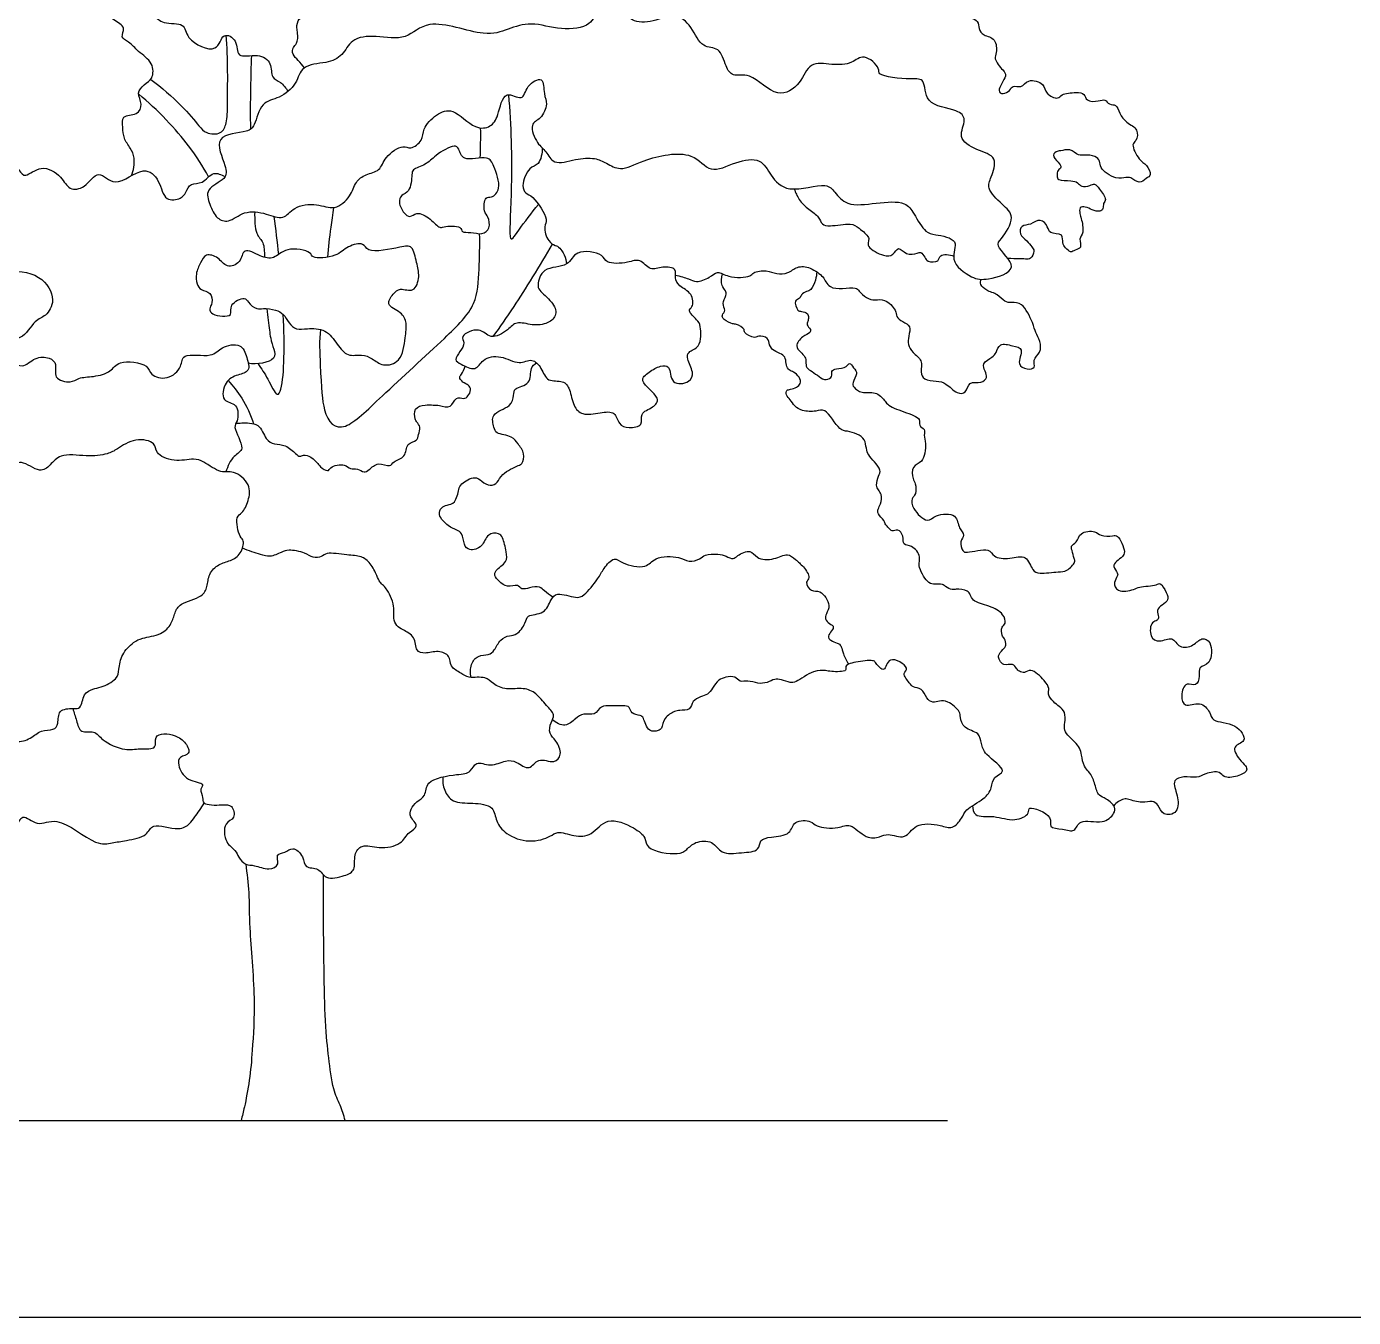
# Model space of a CAD drawing. Header units: millimetres. Extents: x 34 to 295, y 0 to 64.
# Drawn here: x 256.3 to 269.76, y 0.16 to 13.26 of the extents above; entities that cross this region are included whole.
import ezdxf

# ---------------------------------------------------------------- set-up
doc = ezdxf.new("R2010")
doc.units = ezdxf.units.MM
for name, color, linetype, true_color in [('AG-DIAGRAM', 7, 'Continuous', 0xfecc66), ('AG-PLANTS', 7, 'Continuous', 0x66ccff), ('X-VPRT', 6, 'Continuous', 0xff00ff)]:
    doc.layers.add(name, color=color, linetype=linetype, true_color=true_color)

msp = doc.modelspace()

# ---------------------------------------------------------------- linework, layer by layer
at = {"layer": 'AG-DIAGRAM'}
msp.add_line((252.363, 2.156), (265.642, 2.156), dxfattribs=at)
at = {"layer": 'AG-PLANTS'}
for points, knots in [([(260.388, 15.066), (260.433, 15.084), (260.532, 15.114), (260.669, 15.023), (260.8, 15.139), (260.943, 15.073), (260.986, 15.005), (261.112, 14.989), (261.194, 14.896), (261.2, 14.77), (261.249, 14.696), (261.367, 14.657), (261.415, 14.719), (261.504, 14.663), (261.553, 14.626), (261.699, 14.532), (261.727, 14.62), (261.853, 14.642), (261.937, 14.585), (262.02, 14.65), (261.974, 14.742), (262.142, 14.846), (262.212, 14.698), (262.3, 14.657), (262.368, 14.679), (262.42, 14.594), (262.414, 14.499), (262.526, 14.471), (262.567, 14.484), (262.704, 14.44), (262.644, 14.288), (262.852, 14.278), (262.862, 14.166), (262.941, 14.135), (263.04, 14.166), (263.091, 14.269), (263.141, 14.298), (263.3, 14.343), (263.365, 14.164), (263.452, 14.132), (263.493, 13.957), (263.576, 14.059), (263.663, 14.018), (263.699, 14.148), (263.69, 14.213), (263.755, 14.285), (263.845, 14.261), (263.875, 14.321), (263.869, 14.399), (263.9, 14.463), (263.985, 14.477), (264.064, 14.49), (264.082, 14.57), (264.208, 14.567), (264.251, 14.557), (264.366, 14.653), (264.43, 14.525), (264.504, 14.481), (264.5, 14.4), (264.488, 14.343), (264.472, 14.29), (264.421, 14.255), (264.366, 14.189), (264.439, 14.128), (264.368, 14.062), (264.507, 13.972), (264.575, 14.024), (264.646, 13.858), (264.817, 13.828), (264.808, 13.995), (264.895, 14.048), (264.99, 14.011), (265.095, 14.125), (265.206, 14.146), (265.259, 14.087), (265.272, 14.009), (265.376, 13.991), (265.405, 13.863), (265.342, 13.811), (265.373, 13.719), (265.475, 13.708), (265.515, 13.781), (265.608, 13.76), (265.741, 13.811), (265.803, 13.801), (265.877, 13.892), (265.977, 13.876), (266, 13.747), (265.912, 13.742), (265.915, 13.628), (265.958, 13.558), (265.877, 13.51), (265.816, 13.498), (265.766, 13.423), (265.816, 13.367), (265.968, 13.322), (265.952, 13.232), (266.009, 13.161), (266.138, 13.14), (266.146, 12.989), (266.108, 12.928), (266.203, 12.813), (266.258, 12.759), (266.132, 12.602), (266.21, 12.565), (266.278, 12.602), (266.303, 12.666), (266.399, 12.626), (266.457, 12.733), (266.633, 12.682), (266.631, 12.57), (266.767, 12.51), (266.799, 12.578), (266.945, 12.588), (267.039, 12.583), (267.047, 12.49), (267.175, 12.496), (267.244, 12.524), (267.282, 12.457), (267.362, 12.47), (267.388, 12.369), (267.455, 12.277), (267.585, 12.221), (267.565, 12.093), (267.501, 12.063), (267.584, 11.896), (267.663, 11.86), (267.72, 11.749), (267.657, 11.715), (267.59, 11.651), (267.504, 11.729), (267.451, 11.725), (267.348, 11.699), (267.182, 11.815), (267.197, 11.891), (267.139, 11.946), (267.039, 11.957), (266.968, 11.939), (266.889, 12.025), (266.794, 11.99), (266.759, 11.996), (266.694, 11.949), (266.766, 11.882), (266.808, 11.825), (266.757, 11.8), (266.754, 11.741), (266.762, 11.688), (266.898, 11.696), (266.966, 11.678), (266.999, 11.622), (267.088, 11.639), (267.139, 11.67), (267.187, 11.606), (267.265, 11.501), (267.219, 11.464), (267.228, 11.406), (267.189, 11.372), (267.108, 11.392), (267.048, 11.429), (266.977, 11.426), (266.987, 11.352), (267.001, 11.308), (267.034, 11.162), (266.97, 11.105), (267.013, 11.008), (266.937, 10.991), (266.891, 10.956), (266.839, 11.013), (266.804, 11.057), (266.825, 11.162), (266.673, 11.147), (266.665, 11.227), (266.585, 11.319), (266.488, 11.238), (266.39, 11.246), (266.365, 11.14), (266.451, 11.085), (266.498, 11.022), (266.531, 10.979), (266.494, 10.89), (266.431, 10.898), (266.369, 10.898), (266.294, 10.9), (266.257, 10.901)], [0, 0, 0, 0, 0.717967, 1.42696, 2.154634, 2.848972, 3.373943, 4.016502, 4.661665, 5.317557, 5.871591, 6.489573, 6.957047, 7.50799, 8.03636, 8.746188, 9.221481, 9.859023, 10.440694, 10.959555, 11.497744, 12.198228, 12.890555, 13.460929, 13.918624, 14.467478, 15.026126, 15.601647, 16.02515, 16.655085, 17.273749, 18.017355, 18.590508, 19.092093, 19.681508, 20.296224, 20.756812, 21.448444, 22.199196, 22.788037, 23.45525, 23.993303, 24.499563, 25.119008, 25.619574, 26.155071, 26.686414, 27.12066, 27.652004, 28.126793, 28.668714, 29.181119, 29.663606, 30.286837, 30.707546, 31.338659, 31.969662, 32.518628, 33.123689, 33.123689, 33.642104, 34.122869, 34.618594, 35.114232, 35.585386, 36.256132, 36.720714, 37.460126, 38.120731, 38.799716, 39.34693, 39.907108, 40.624722, 41.22391, 41.718932, 42.21744, 42.785708, 43.406452, 43.910808, 44.433465, 44.97825, 45.470159, 46.025473, 46.730012, 47.191363, 47.799726, 48.33564, 48.92301, 49.387591, 49.977059, 50.480914, 50.996156, 51.48296, 51.990777, 52.463659, 53.177278, 53.690318, 54.226925, 54.866903, 55.53878, 56.026231, 56.719408, 57.212302, 57.970953, 58.394279, 58.904088, 59.351109, 59.874954, 60.465888, 61.179319, 61.777231, 62.416077, 62.86741, 63.579357, 64.124923, 64.610008, 65.239923, 65.733215, 66.20019, 66.674659, 67.235332, 67.883227, 68.555999, 69.159323, 69.598097, 70.344039, 70.939035, 71.531307, 71.990913, 72.521535, 73.10711, 73.529358, 74.132088, 74.937879, 75.42052, 75.915969, 76.508945, 77.001147, 77.602309, 78.167468, 78.533621, 78.974878, 79.524949, 79.984173, 80.366877, 80.813424, 81.193729, 81.858629, 82.363226, 82.801267, 83.342049, 83.767642, 84.275963, 84.930911, 85.326462, 85.75915, 86.141854, 86.670487, 87.188609, 87.622246, 88.071136, 88.514419, 89.21445, 89.737294, 90.267486, 90.732394, 91.155695, 91.635181, 92.094404, 92.614031, 93.241978, 93.738985, 94.323154, 94.942548, 95.499238, 96.025963, 96.606762, 97.137283, 97.561689, 98.090464, 98.52917, 99.006414, 99.640329, 99.640329, 99.640329, 99.640329]), ([(257.36, 11.74), (257.385, 11.795), (257.401, 11.921), (257.354, 12.021), (257.278, 12.121), (257.276, 12.228), (257.257, 12.363), (257.424, 12.35), (257.481, 12.47), (257.409, 12.58), (257.488, 12.671), (257.586, 12.723), (257.586, 12.896), (257.428, 12.998), (257.345, 13.1), (257.241, 13.143), (257.316, 13.252), (257.175, 13.318), (257.096, 13.405), (257.164, 13.547), (257.381, 13.464), (257.376, 13.678), (257.651, 13.653), (257.589, 13.474), (257.586, 13.37), (257.684, 13.272), (257.914, 13.304), (257.901, 13.122), (258.247, 12.955), (258.274, 13.212), (258.449, 13.119), (258.415, 12.921), (258.649, 12.991), (258.792, 12.893), (258.772, 12.729), (258.883, 12.698), (258.929, 12.631), (258.951, 12.598)], [0, 0, 0, 0, 0.802237, 1.426154, 2.075744, 2.70781, 3.313882, 3.992957, 4.609872, 5.246456, 5.848341, 6.461539, 7.169635, 7.972335, 8.675508, 9.224554, 9.778754, 10.459115, 11.085158, 11.714465, 12.484575, 13.189894, 13.989567, 14.708147, 15.312136, 15.969171, 16.782581, 17.491811, 18.49941, 19.242925, 19.907355, 20.620909, 21.429455, 22.169437, 22.864166, 23.44486, 24.09898, 24.09898, 24.09898, 24.09898]), ([(259.117, 12.838), (259.096, 12.862), (259.058, 12.913), (258.991, 12.966), (258.996, 13.051), (259.049, 13.079), (259.052, 13.191), (259.035, 13.239), (259.05, 13.346), (259.142, 13.348), (259.097, 13.548), (259.162, 13.603), (259.182, 13.687), (259.19, 13.726)], [0, 0, 0, 0, 0.588938, 1.126997, 1.626103, 2.065141, 2.662402, 3.118702, 3.687658, 4.152496, 4.927006, 5.473108, 6.130861, 6.130861, 6.130861, 6.130861]), ([(261.315, 12.535), (261.28, 12.528), (261.135, 12.633), (261.088, 12.348), (261.014, 12.232), (260.835, 12.206), (260.633, 12.441), (260.452, 12.37), (260.312, 12.223), (260.325, 12.101), (260.194, 12.001), (260.116, 12.065), (259.926, 11.936), (259.891, 11.786), (259.738, 11.762), (259.629, 11.68), (259.593, 11.529), (259.424, 11.382), (259.244, 11.468), (259.007, 11.438), (258.908, 11.284), (258.727, 11.364), (258.504, 11.396), (258.355, 11.259), (258.219, 11.304), (258.155, 11.449), (258.102, 11.614), (258.332, 11.701), (258.324, 11.845), (258.168, 12.168), (258.54, 12.177), (258.619, 12.249), (258.67, 12.499), (258.869, 12.522), (259.043, 12.668), (259.082, 12.871), (259.34, 12.88), (259.511, 12.953), (259.587, 13.142), (259.849, 13.171), (260.157, 13.104), (260.371, 13.368), (260.936, 13.138), (261.176, 13.227), (261.425, 13.313), (261.713, 13.209), (262.027, 13.252), (262.09, 13.438), (262.345, 13.448), (262.429, 13.295), (262.663, 13.294), (262.873, 13.411), (263.055, 13.257), (263.142, 13.031), (263.338, 13.055), (263.387, 12.853), (263.461, 12.738), (263.653, 12.801), (263.909, 12.503), (264.161, 12.67), (264.234, 12.906), (264.471, 12.864), (264.671, 12.869), (264.792, 12.995), (264.964, 12.836), (264.922, 12.752), (265.271, 12.715), (265.423, 12.736), (265.401, 12.45), (265.735, 12.423), (265.847, 12.317), (265.735, 12.122), (265.934, 11.998), (266.163, 11.942), (266.087, 11.726), (266.035, 11.611), (266.196, 11.449), (266.343, 11.329), (266.198, 11.102), (266.114, 11.029), (266.417, 10.788), (266.039, 10.679), (265.894, 10.694), (265.646, 10.877), (265.781, 11.1), (265.514, 11.145), (265.416, 11.16), (265.302, 11.358), (265.217, 11.491), (264.916, 11.467), (264.625, 11.423), (264.499, 11.574), (264.409, 11.685), (264.022, 11.548), (263.847, 11.737), (263.752, 11.931), (263.49, 11.889), (263.226, 11.745), (263.061, 12.02), (262.558, 11.915), (262.335, 11.781), (262.181, 11.87), (262.061, 11.929), (261.87, 11.915), (261.643, 11.841), (261.572, 11.996), (261.476, 12.061), (261.392, 12.269), (261.523, 12.316), (261.593, 12.473), (261.54, 12.564), (261.554, 12.768), (261.362, 12.66), (261.348, 12.542), (261.315, 12.535)], [0, 0, 0, 0, 0.717523, 1.605422, 2.31199, 3.036777, 4.030778, 4.8027, 5.625692, 6.265607, 6.950248, 7.48291, 8.330045, 9.047568, 9.745767, 10.419468, 11.157725, 11.983852, 12.798032, 13.691527, 14.423814, 15.205117, 16.093016, 16.896568, 17.536483, 18.286678, 18.999152, 19.832206, 20.517939, 21.492306, 22.47539, 23.097104, 23.980575, 24.784127, 25.662067, 26.455961, 27.358198, 28.16175, 28.953351, 29.880944, 30.905621, 31.904596, 33.303634, 34.258821, 35.188499, 36.237535, 37.243143, 38.015637, 38.871315, 39.611313, 40.477863, 41.36739, 42.226969, 43.116495, 43.846985, 44.655737, 45.298319, 46.062482, 47.154751, 48.079579, 48.954254, 49.809932, 50.656342, 51.366864, 52.174951, 52.617386, 53.676625, 54.354597, 55.198094, 56.223505, 56.8851, 57.664368, 58.511647, 59.356604, 60.159308, 60.806802, 61.670911, 62.440915, 63.352112, 63.90248, 64.842907, 65.807729, 66.597195, 67.546684, 68.333457, 69.184468, 69.800622, 70.669057, 71.38824, 72.394539, 73.410025, 74.192431, 74.849426, 75.980756, 76.893228, 77.708708, 78.628269, 79.591423, 80.52339, 81.82564, 82.778093, 83.512829, 84.193325, 85.026834, 85.895001, 86.586388, 87.258358, 88.062418, 88.693079, 89.425813, 90.058913, 90.766228, 91.493083, 92.180987, 92.180987, 92.180987, 92.180987]), ([(257.557, 12.72), (257.666, 12.639), (257.862, 12.469), (258.044, 12.254), (258.112, 12.167), (258.279, 12.155), (258.335, 12.29), (258.335, 12.492), (258.343, 12.939), (258.324, 13.167)], [0, 0, 0, 0, 1.207867, 2.193704, 2.807997, 3.503884, 4.14937, 4.997867, 6.563622, 6.563622, 6.563622, 6.563622]), ([(258.572, 12.213), (258.57, 12.356), (258.571, 12.579), (258.578, 12.851), (258.582, 12.961)], [0, 0, 0, 0, 1.234408, 2.06381, 2.06381, 2.06381, 2.06381]), ([(258.144, 11.731), (258.084, 11.84), (257.956, 12.055), (257.624, 12.417), (257.435, 12.569)], [0, 0, 0, 0, 1.154838, 2.767609, 2.767609, 2.767609, 2.767609]), ([(261.188, 12.564), (261.215, 12.257), (261.228, 11.64), (261.196, 11.216), (261.211, 11.068), (261.29, 11.191), (261.422, 11.367), (261.492, 11.451)], [-3.322155, -3.322155, -3.322155, -3.322155, -1.505971, 0, 0, 0.882771, 1.967485, 1.967485, 1.967485, 1.967485]), ([(255.028, 10.407), (254.988, 10.438), (254.927, 10.519), (254.906, 10.69), (255.073, 10.743), (255.077, 10.879), (255.067, 10.997), (255.137, 11.13), (255.279, 11.164), (255.417, 11.198), (255.461, 11.349), (255.484, 11.481), (255.747, 11.499), (255.747, 11.695), (255.814, 11.874), (255.961, 11.939), (256.046, 12.092), (256.212, 11.8), (256.285, 11.715), (256.448, 11.868), (256.656, 11.74), (256.722, 11.59), (256.899, 11.611), (257.025, 11.826), (257.199, 11.593), (257.481, 11.862), (257.656, 11.697), (257.688, 11.475), (257.868, 11.505), (257.913, 11.569), (257.96, 11.677), (258.091, 11.65), (258.176, 11.793), (258.269, 11.755), (258.312, 11.734)], [0, 0, 0, 0, 0.735634, 1.447134, 2.158878, 2.809266, 3.46626, 4.158444, 4.868966, 5.554699, 6.270311, 6.917805, 7.783002, 8.553006, 9.362256, 10.119835, 10.732196, 11.725571, 12.303344, 13.0863, 13.960054, 14.688733, 15.404105, 16.221201, 17.030451, 18.072722, 18.885433, 19.7197, 20.410022, 20.945914, 21.539066, 22.164323, 22.891718, 23.411132, 23.411132, 23.411132, 23.411132]), ([(260.918, 11.155), (260.883, 11.149), (260.811, 11.176), (260.709, 11.159), (260.712, 11.24), (260.529, 11.229), (260.488, 11.204), (260.397, 11.309), (260.259, 11.386), (260.189, 11.31), (260.121, 11.364), (260.068, 11.466), (260.095, 11.551), (260.194, 11.573), (260.209, 11.753), (260.21, 11.811), (260.359, 11.853), (260.437, 11.948), (260.634, 12.066), (260.691, 12.014), (260.719, 11.871), (260.988, 11.959), (261.038, 11.835), (261.126, 11.617), (261.022, 11.513), (260.944, 11.538), (260.932, 11.373), (260.986, 11.329), (261.007, 11.207), (260.949, 11.161), (260.918, 11.155)], [0, 0, 0, 0, 0.636837, 1.184894, 1.602747, 2.360079, 2.752756, 3.425528, 4.152006, 4.67288, 5.169263, 5.808108, 6.320842, 6.8732, 7.639627, 8.07129, 8.753693, 9.464645, 10.322786, 10.77412, 11.398222, 12.287602, 12.920814, 13.816787, 14.454881, 14.90172, 15.582529, 16.095866, 16.712881, 17.284327, 17.284327, 17.284327, 17.284327]), ([(261.528, 12.026), (261.533, 11.972), (261.505, 11.845), (261.39, 11.834), (261.314, 11.642), (261.36, 11.56), (261.443, 11.536), (261.602, 11.296), (261.538, 11.23), (261.583, 11.072), (261.662, 11.034), (261.715, 11.017), (261.775, 10.906), (261.777, 10.847)], [0, 0, 0, 0, 0.762652, 1.362988, 2.172304, 2.700291, 3.254189, 4.213643, 4.741519, 5.463365, 6.000935, 6.434808, 7.225317, 7.225317, 7.225317, 7.225317]), ([(264.088, 11.608), (264.1, 11.57), (264.132, 11.497), (264.232, 11.398), (264.339, 11.331), (264.365, 11.241), (264.457, 11.225), (264.662, 11.268), (264.742, 11.215), (264.853, 11.122), (264.839, 11.077), (264.828, 11.011), (264.992, 10.921), (265.093, 10.927), (265.144, 11.037), (265.222, 10.932), (265.333, 10.949), (265.375, 10.976), (265.416, 10.913), (265.435, 10.866), (265.562, 10.861), (265.554, 10.952), (265.666, 10.945), (265.706, 10.926)], [0, 0, 0, 0, 0.646856, 1.354172, 2.021463, 2.552505, 3.09772, 3.946193, 4.547186, 5.229108, 5.602603, 6.038911, 6.824337, 7.40839, 7.945941, 8.524689, 9.140025, 9.517736, 9.986178, 10.414815, 11.005483, 11.463952, 12.14888, 12.14888, 12.14888, 12.14888]), ([(258.612, 11.375), (258.611, 11.295), (258.617, 11.133), (258.707, 11.081), (258.711, 10.976), (258.71, 10.915)], [25.663269, 25.663269, 25.663269, 25.663269, 26.375368, 27.023344, 27.615703, 27.615703, 27.615703, 27.615703]), ([(259.353, 10.915), (259.363, 11.017), (259.378, 11.154), (259.406, 11.349), (259.416, 11.42)], [0, 0, 0, 0, 1.04582, 1.60965, 1.60965, 1.60965, 1.60965]), ([(259.697, 9.922), (259.654, 9.924), (259.548, 9.899), (259.448, 10.035), (259.339, 10.189), (259.15, 10.195), (259.036, 10.174), (258.955, 10.246), (258.908, 10.342), (258.828, 10.382), (258.7, 10.401), (258.633, 10.379), (258.542, 10.454), (258.516, 10.52), (258.347, 10.444), (258.391, 10.316), (258.28, 10.316), (258.183, 10.325), (258.143, 10.393), (258.19, 10.45), (258.173, 10.566), (258.063, 10.574), (258.023, 10.645), (258.009, 10.751), (258.062, 10.855), (258.111, 10.96), (258.251, 10.916), (258.321, 10.8), (258.478, 10.85), (258.49, 11.027), (258.671, 10.918), (258.812, 10.889), (258.928, 11.026), (259.188, 10.98), (259.189, 10.893), (259.45, 10.917), (259.544, 11.027), (259.722, 11.073), (259.751, 10.946), (260.085, 11.016), (260.221, 11.043), (260.254, 10.852), (260.292, 10.729), (260.237, 10.545), (260.086, 10.612), (260.017, 10.544), (259.932, 10.426), (260.107, 10.363), (260.161, 10.243), (260.139, 10.098), (260.109, 9.849), (259.912, 9.8), (259.807, 9.888), (259.737, 9.919), (259.697, 9.922)], [0, 0, 0, 0, 0.697295, 1.437419, 2.246836, 3.040118, 3.668498, 4.256984, 4.865885, 5.425098, 6.091875, 6.584817, 7.200993, 7.653011, 8.362241, 8.944985, 9.488011, 10.085889, 10.545219, 11.035247, 11.620596, 12.197723, 12.708885, 13.313658, 13.964088, 14.552575, 15.203424, 15.869421, 16.541389, 17.201051, 17.957148, 18.65698, 19.421345, 20.314007, 20.766024, 21.647451, 22.412976, 23.126689, 23.675736, 24.737585, 25.389893, 26.139504, 26.861938, 27.580673, 28.244513, 28.817701, 29.434861, 30.155606, 30.815268, 31.544933, 32.453921, 33.213069, 33.892696, 34.527934, 34.527934, 34.527934, 34.527934]), ([(259.28, 10.18), (259.265, 10.079), (259.286, 9.631), (259.305, 9.298), (259.483, 9.094), (259.896, 9.504), (260.527, 10.075), (260.874, 10.419), (260.887, 10.77), (260.899, 11.032), (260.895, 11.154)], [0.589728, 0.589728, 0.589728, 0.589728, 1.15973, 2.422422, 4.152151, 5.618532, 7.393214, 8.677079, 9.800183, 10.796117, 10.796117, 10.796117, 10.796117]), ([(261.033, 10.11), (261.105, 10.21), (261.249, 10.412), (261.512, 10.833), (261.633, 11.049)], [0, 0, 0, 0, 1.150686, 2.780386, 2.780386, 2.780386, 2.780386]), ([(261.109, 9.902), (261.045, 9.915), (260.922, 9.892), (260.859, 9.749), (260.711, 9.829), (260.629, 9.871), (260.699, 9.958), (260.752, 10.045), (260.689, 10.122), (260.903, 10.218), (261, 10.066), (261.186, 10.174), (261.266, 10.273), (261.43, 10.217), (261.587, 10.235), (261.692, 10.332), (261.636, 10.47), (261.495, 10.573), (261.48, 10.637), (261.528, 10.826), (261.807, 10.806), (261.857, 11.004), (262.154, 10.955), (262.173, 10.843), (262.4, 10.854), (262.525, 10.909), (262.623, 10.767), (262.748, 10.826), (262.9, 10.806), (262.872, 10.702), (262.918, 10.614), (263.058, 10.558), (263.067, 10.408), (262.997, 10.373), (263.107, 10.276), (263.143, 10.218), (263.148, 9.993), (263.006, 9.963), (262.996, 9.875), (263.072, 9.752), (263.036, 9.635), (262.821, 9.613), (262.839, 9.821), (262.72, 9.815), (262.62, 9.755), (262.488, 9.655), (262.749, 9.494), (262.655, 9.384), (262.513, 9.339), (262.563, 9.199), (262.405, 9.177), (262.299, 9.213), (262.277, 9.358), (262.112, 9.338), (261.938, 9.302), (261.838, 9.407), (261.819, 9.572), (261.745, 9.674), (261.577, 9.641), (261.527, 9.791), (261.428, 9.899), (261.29, 9.814), (261.175, 9.889), (261.109, 9.902)], [0, 0, 0, 0, 0.796497, 1.452309, 2.165863, 2.674414, 3.245447, 3.834498, 4.313894, 5.092571, 5.806284, 6.606408, 7.258716, 8.0004, 8.753411, 9.400675, 10.083222, 10.858705, 11.328944, 12.075249, 12.984237, 13.738729, 14.663573, 15.231168, 16.076123, 16.752792, 17.436786, 18.113455, 18.772916, 19.311568, 19.8826, 20.595041, 21.260452, 21.681295, 22.321865, 22.862352, 23.69158, 24.334332, 24.83155, 25.538343, 26.139168, 26.87858, 27.608838, 28.149325, 28.828953, 29.454995, 30.35439, 30.954415, 31.638409, 32.231923, 32.896942, 33.514103, 34.147534, 34.856116, 35.645677, 36.309319, 37.074972, 37.697221, 38.398562, 39.106658, 39.771088, 40.450716, 41.28545, 41.28545, 41.28545, 41.28545]), ([(252.861, 7.898), (252.846, 7.917), (252.815, 7.951), (252.737, 7.991), (252.684, 7.997), (252.649, 8.057), (252.626, 8.132), (252.674, 8.196), (252.745, 8.24), (252.808, 8.254), (252.857, 8.315), (252.819, 8.399), (252.747, 8.413), (252.688, 8.346), (252.608, 8.342), (252.566, 8.405), (252.606, 8.51), (252.488, 8.623), (252.487, 8.69), (252.539, 8.874), (252.623, 8.933), (252.774, 8.879), (252.881, 8.963), (252.84, 9.094), (252.797, 9.161), (252.783, 9.234), (252.873, 9.298), (252.87, 9.41), (252.991, 9.532), (253.173, 9.484), (253.258, 9.454), (253.517, 9.35), (253.648, 9.499), (253.664, 9.649), (253.817, 9.683), (253.904, 9.706), (254.052, 9.719), (254.082, 9.898), (254.145, 10.064), (254.293, 10.052), (254.417, 10.039), (254.581, 10.134), (254.634, 10.279), (254.838, 10.222), (255.046, 10.495), (255.309, 10.324), (255.458, 10.477), (255.556, 10.577), (255.721, 10.559), (255.888, 10.643), (256.071, 10.795), (256.445, 10.761), (256.604, 10.488), (256.496, 10.311), (256.375, 10.281), (256.254, 10.063), (256.105, 10.112), (255.994, 10.013), (255.81, 9.92), (255.882, 9.795), (256.002, 9.686), (256.141, 9.875), (256.259, 9.776), (256.378, 9.908), (256.528, 9.903), (256.614, 9.833), (256.557, 9.68), (256.75, 9.631), (256.824, 9.698), (256.979, 9.699), (257.158, 9.745), (257.225, 9.878), (257.539, 9.836), (257.547, 9.711), (257.734, 9.662), (257.879, 9.795), (257.868, 9.957), (258.186, 9.886), (258.264, 10.01), (258.482, 10.052), (258.531, 9.901), (258.575, 9.753), (258.434, 9.722), (258.305, 9.663), (258.265, 9.439), (258.449, 9.442), (258.447, 9.244), (258.381, 9.195), (258.533, 8.959), (258.384, 8.905), (258.339, 8.792), (258.318, 8.736)], [0, 0, 0, 0, 0.501521, 1.052019, 1.475849, 1.954798, 2.468427, 2.978166, 3.521998, 3.999129, 4.486656, 5.017033, 5.478563, 6.022394, 6.521697, 6.985979, 7.584903, 8.299948, 8.790866, 9.598488, 10.167115, 10.887995, 11.506712, 12.165574, 12.71201, 13.180452, 13.764256, 14.376695, 15.104433, 15.879566, 16.486752, 17.428725, 18.201359, 18.897506, 19.59015, 20.183665, 20.846683, 21.618828, 22.375386, 23.042902, 23.717675, 24.514572, 25.188111, 25.960584, 26.973126, 27.909278, 28.714752, 29.405317, 30.136756, 30.940569, 31.851089, 32.9517, 33.932061, 34.709637, 35.371497, 36.250981, 36.916392, 37.640046, 38.431358, 39.066596, 39.741772, 40.534129, 41.154212, 41.886974, 42.59507, 43.162665, 43.827095, 44.557353, 45.141549, 45.874311, 46.664456, 47.355021, 48.321633, 48.920319, 49.668695, 50.466104, 51.099308, 52.054481, 52.768986, 53.560995, 54.266313, 54.942982, 55.581347, 56.298211, 57.069831, 57.745007, 58.486691, 58.99125, 59.876026, 60.515275, 61.313104, 61.313104, 61.313104, 61.313104]), ([(262.884, 10.734), (262.928, 10.721), (263.018, 10.7), (263.094, 10.654), (263.23, 10.703), (263.31, 10.784), (263.416, 10.702), (263.646, 10.709), (263.669, 10.766), (263.811, 10.788), (263.905, 10.743), (264.028, 10.746), (264.115, 10.828), (264.255, 10.819), (264.381, 10.72), (264.407, 10.665), (264.451, 10.603), (264.576, 10.589), (264.71, 10.617), (264.747, 10.568), (264.816, 10.495), (264.911, 10.476), (265.008, 10.499), (265.124, 10.381), (265.12, 10.311), (265.187, 10.259), (265.277, 10.219), (265.247, 10.112), (265.238, 10.028), (265.288, 9.943), (265.397, 9.873), (265.364, 9.751), (265.402, 9.664), (265.534, 9.662), (265.632, 9.641), (265.73, 9.526), (265.839, 9.531), (265.854, 9.663), (265.985, 9.63), (266.053, 9.693), (266.024, 9.759), (265.989, 9.843), (266.1, 9.9), (266.139, 9.943), (266.171, 10.053), (266.301, 10.014), (266.428, 9.992), (266.336, 9.821), (266.447, 9.773), (266.542, 9.785), (266.504, 9.881), (266.595, 9.945), (266.588, 10.065), (266.535, 10.152), (266.511, 10.249), (266.41, 10.457), (266.299, 10.453), (266.219, 10.457), (266.153, 10.545), (266.04, 10.57), (265.972, 10.634), (265.979, 10.674), (265.984, 10.69)], [0, 0, 0, 0, 0.702197, 1.252248, 1.946586, 2.532746, 3.187402, 4.057656, 4.488172, 5.161804, 5.785593, 6.417801, 7.047736, 7.732768, 8.474522, 8.938804, 9.421107, 10.087393, 10.764729, 11.202228, 11.79035, 12.363644, 12.946196, 13.668397, 14.148023, 14.67923, 15.231505, 15.814057, 16.360949, 16.939698, 17.584861, 18.216281, 18.746158, 19.39886, 20.003478, 20.719133, 21.258116, 21.848543, 22.474469, 22.985886, 23.470167, 23.991673, 24.604113, 25.079405, 25.643247, 26.29861, 26.888191, 27.58954, 28.1702, 28.67634, 29.185515, 29.773271, 30.396753, 30.986696, 31.604257, 32.476314, 33.066257, 33.579886, 34.180765, 34.824816, 35.368801, 35.79711, 35.79711, 35.79711, 35.79711]), ([(265.896, 5.348), (265.899, 5.317), (265.91, 5.224), (266.126, 5.257), (266.311, 5.178), (266.483, 5.259), (266.448, 5.361), (266.731, 5.25), (266.657, 5.117), (266.816, 5.119), (266.939, 5.069), (266.98, 5.231), (267.219, 5.149), (267.336, 5.262), (267.354, 5.34), (267.257, 5.423), (267.178, 5.448), (267.155, 5.505), (267.124, 5.628), (267.078, 5.696), (267.024, 5.746), (267.003, 5.863), (266.989, 5.934), (266.935, 5.995), (266.879, 6.047), (266.822, 6.114), (266.835, 6.192), (266.843, 6.299), (266.776, 6.357), (266.718, 6.4), (266.655, 6.477), (266.682, 6.543), (266.628, 6.621), (266.494, 6.753), (266.428, 6.69), (266.369, 6.71), (266.342, 6.74), (266.308, 6.798), (266.21, 6.763), (266.172, 6.823), (266.15, 6.87), (266.205, 6.936), (266.244, 6.974), (266.224, 7.048), (266.191, 7.073), (266.186, 7.168), (266.243, 7.196), (266.21, 7.307), (266.07, 7.379), (265.9, 7.417), (265.875, 7.489), (265.851, 7.537), (265.728, 7.55), (265.694, 7.535), (265.619, 7.57), (265.596, 7.601), (265.495, 7.591), (265.434, 7.615), (265.332, 7.787), (265.38, 7.873), (265.29, 7.997), (265.183, 7.988), (265.201, 8.085), (265.144, 8.165), (265.079, 8.125), (265.047, 8.171), (265.011, 8.198), (265.003, 8.247), (264.932, 8.306), (264.935, 8.362), (264.971, 8.41), (264.978, 8.509), (264.94, 8.552), (264.914, 8.603), (264.942, 8.695), (264.973, 8.756), (264.899, 8.841), (264.84, 8.905), (264.816, 8.975), (264.809, 9.07), (264.726, 9.124), (264.625, 9.152), (264.539, 9.154), (264.409, 9.396), (264.308, 9.344), (264.17, 9.352), (264.089, 9.399), (264.05, 9.47), (264.004, 9.511), (264.004, 9.572), (264.054, 9.571), (264.11, 9.595), (264.16, 9.629), (264.144, 9.702), (264.083, 9.752), (264.034, 9.765), (264.002, 9.82), (264.005, 9.89), (263.96, 9.935), (263.879, 9.961), (263.83, 10.021), (263.831, 10.102), (263.721, 10.123), (263.691, 10.086), (263.568, 10.146), (263.593, 10.185), (263.498, 10.241), (263.465, 10.233), (263.37, 10.275), (263.347, 10.33), (263.4, 10.376), (263.345, 10.447), (263.404, 10.524), (263.394, 10.578), (263.341, 10.625), (263.347, 10.709), (263.361, 10.745)], [0, 0, 0, 0, 0.583839, 1.394666, 2.27031, 3.00743, 3.429044, 4.316802, 4.884397, 5.546456, 6.187682, 6.809931, 7.681424, 8.398385, 8.884466, 9.529952, 10.064136, 10.513867, 11.184111, 11.725826, 12.229248, 12.868904, 13.379326, 13.90475, 14.438933, 14.972153, 15.495997, 16.09895, 16.633986, 17.158283, 17.72406, 18.182318, 18.762298, 19.536175, 20.031221, 20.467075, 20.85228, 21.299301, 21.853103, 22.318794, 22.7267, 23.255679, 23.694454, 24.1752, 24.565435, 25.104466, 25.527792, 26.092848, 26.854316, 27.62763, 28.105568, 28.527166, 29.160185, 29.541632, 30.055329, 30.421837, 30.990381, 31.482173, 32.28157, 32.849848, 33.532703, 34.07215, 34.600026, 35.136122, 35.586924, 35.99483, 36.387507, 36.799433, 37.356278, 37.768203, 38.229809, 38.805398, 39.247225, 39.681894, 40.257141, 40.729616, 41.329951, 41.896894, 42.404725, 42.967876, 43.540366, 44.1425, 44.684522, 45.601735, 46.170013, 46.860522, 47.430918, 47.957457, 48.426024, 48.828045, 49.206222, 49.680386, 50.114458, 50.593584, 51.117202, 51.533485, 51.987626, 52.474978, 52.928597, 53.47596, 53.984288, 54.484618, 55.047769, 55.445976, 56.076087, 56.404234, 56.979823, 57.353088, 57.940115, 58.359671, 58.795604, 59.300874, 59.854116, 60.267761, 60.749581, 61.394723, 61.394723, 61.394723, 61.394723]), ([(264.316, 10.767), (264.315, 10.738), (264.307, 10.685), (264.263, 10.58), (264.213, 10.57), (264.156, 10.537), (264.148, 10.494), (264.079, 10.481), (264.119, 10.365), (264.16, 10.368), (264.23, 10.349), (264.233, 10.301), (264.229, 10.264), (264.206, 10.228), (264.26, 10.185), (264.249, 10.143), (264.168, 10.115), (264.089, 10.014), (264.15, 9.953), (264.201, 9.904), (264.208, 9.854), (264.205, 9.789), (264.274, 9.755), (264.337, 9.703), (264.409, 9.659), (264.48, 9.7), (264.457, 9.761), (264.516, 9.79), (264.618, 9.789), (264.649, 9.856), (264.691, 9.789), (264.74, 9.734), (264.673, 9.645), (264.689, 9.592), (264.776, 9.524), (264.912, 9.562), (265.005, 9.466), (265.03, 9.414), (265.194, 9.343), (265.384, 9.287), (265.342, 9.203), (265.425, 9.172), (265.397, 9.104), (265.433, 9.023), (265.402, 8.825), (265.275, 8.803), (265.288, 8.664), (265.321, 8.62), (265.33, 8.51), (265.271, 8.465), (265.287, 8.357), (265.441, 8.205), (265.519, 8.312), (265.746, 8.32), (265.75, 8.165), (265.827, 8.095), (265.762, 8.032), (265.794, 7.929), (265.844, 7.91), (266.073, 7.976), (266.105, 7.864), (266.278, 7.847), (266.448, 7.907), (266.5, 7.731), (266.58, 7.7), (266.768, 7.725), (266.853, 7.721), (266.944, 7.82), (266.927, 7.857), (266.908, 7.938), (266.891, 7.988), (266.962, 8.022), (266.981, 8.128), (267.145, 8.145), (267.192, 8.082), (267.32, 8.083), (267.376, 8.104), (267.455, 7.924), (267.421, 7.875), (267.358, 7.831), (267.314, 7.776), (267.373, 7.713), (267.37, 7.675), (267.324, 7.615), (267.363, 7.506), (267.539, 7.539), (267.585, 7.575), (267.762, 7.579), (267.805, 7.622), (267.867, 7.512), (267.893, 7.435), (267.822, 7.386), (267.756, 7.336), (267.791, 7.266), (267.776, 7.224), (267.705, 7.222), (267.687, 7.057), (267.796, 6.999), (267.931, 7.078), (267.991, 6.938), (268.144, 6.967), (268.217, 7.062), (268.334, 7.016), (268.327, 6.779), (268.185, 6.766), (268.204, 6.665), (268.174, 6.55), (268.057, 6.615), (268.005, 6.467), (268.043, 6.337), (268.21, 6.417), (268.311, 6.303), (268.327, 6.19), (268.57, 6.201), (268.704, 5.992), (268.514, 5.963), (268.604, 5.812), (268.668, 5.761), (268.695, 5.699), (268.584, 5.64), (268.441, 5.626), (268.41, 5.707), (268.255, 5.678), (268.176, 5.624), (268.046, 5.653), (267.935, 5.614), (267.948, 5.528), (267.98, 5.454), (267.998, 5.269), (267.822, 5.24), (267.787, 5.359), (267.719, 5.405), (267.616, 5.371), (267.483, 5.414), (267.433, 5.423), (267.355, 5.381), (267.331, 5.349)], [0, 0, 0, 0, 0.553614, 1.162131, 1.577934, 2.044162, 2.415761, 2.841354, 3.419233, 3.794335, 4.271966, 4.656286, 5.022438, 5.37548, 5.828949, 6.165404, 6.715475, 7.339335, 7.843604, 8.345173, 8.761657, 9.213007, 9.711944, 10.26618, 10.79557, 11.268235, 11.686646, 12.125435, 12.728404, 13.135138, 13.588983, 14.085304, 14.666067, 15.082551, 15.670101, 16.357146, 17.001511, 17.447979, 18.253638, 19.042834, 19.492112, 19.970064, 20.418644, 20.985456, 21.785249, 22.391512, 23.023178, 23.48935, 24.078033, 24.556279, 25.15008, 25.946745, 26.558636, 27.363315, 28.041068, 28.58984, 29.092353, 29.665336, 30.082116, 30.947411, 31.500274, 32.254337, 32.999884, 33.71368, 34.24623, 35.053876, 35.628665, 36.263026, 36.62552, 37.171556, 37.568348, 38.044331, 38.631278, 39.326722, 39.842587, 40.490055, 40.91148, 41.687834, 42.131308, 42.654488, 43.110187, 43.620435, 43.972872, 44.471811, 45.025872, 45.762921, 46.263146, 47.034171, 47.428372, 48.045466, 48.568048, 49.09033, 49.604002, 50.092465, 50.447795, 50.88717, 51.579575, 52.177618, 52.843858, 53.475141, 54.158085, 54.783904, 55.345837, 56.180877, 56.78678, 57.342964, 57.91336, 58.467258, 59.141735, 59.740256, 60.454045, 61.135216, 61.709176, 62.594547, 63.375016, 64.005191, 64.686928, 65.257674, 65.66558, 66.296989, 66.98725, 67.466229, 68.163849, 68.757448, 69.435767, 70.028039, 70.520241, 71.085298, 71.83296, 72.493927, 73.111149, 73.611869, 74.221831, 74.913228, 75.344283, 76.00007, 76.00007, 76.00007, 76.00007]), ([(258.737, 10.393), (258.741, 10.351), (258.757, 10.222), (258.768, 10.101), (258.804, 9.985), (258.84, 9.863), (258.632, 9.819), (258.547, 9.839)], [29.017193, 29.017193, 29.017193, 29.017193, 29.370487, 30.181436, 30.830107, 31.395858, 32.358257, 32.358257, 32.358257, 32.358257]), ([(258.646, 9.834), (258.68, 9.782), (258.743, 9.699), (258.837, 9.481), (258.895, 9.597), (258.914, 9.888), (258.91, 10.172), (258.902, 10.334)], [0, 0, 0, 0, 0.817302, 1.616189, 2.091721, 3.164864, 4.250925, 4.250925, 4.250925, 4.250925]), ([(261.637, 7.464), (261.609, 7.486), (261.551, 7.526), (261.506, 7.578), (261.403, 7.564), (261.32, 7.535), (261.282, 7.602), (261.173, 7.556), (261.093, 7.625), (261.042, 7.681), (261.054, 7.745), (261.18, 7.818), (261.166, 7.926), (261.135, 8.068), (261.092, 8.118), (260.964, 8.116), (260.933, 7.968), (260.79, 7.931), (260.73, 7.997), (260.725, 8.117), (260.659, 8.146), (260.573, 8.184), (260.466, 8.295), (260.505, 8.379), (260.565, 8.401), (260.655, 8.418), (260.683, 8.562), (260.703, 8.619), (260.849, 8.703), (260.914, 8.639), (261.001, 8.585), (261.084, 8.628), (261.114, 8.722), (261.286, 8.803), (261.33, 8.814), (261.358, 8.929), (261.282, 9.02), (261.229, 9.105), (261.061, 9.119), (261.039, 9.189), (261.001, 9.337), (261.216, 9.389), (261.243, 9.51), (261.241, 9.597), (261.427, 9.617), (261.4, 9.794), (261.452, 9.827), (261.473, 9.844)], [0, 0, 0, 0, 0.616366, 1.090655, 1.685272, 2.217255, 2.661827, 3.256443, 3.854486, 4.356831, 4.791207, 5.47118, 6.071606, 6.78838, 7.249514, 7.846153, 8.535415, 9.192772, 9.715054, 10.34222, 10.810903, 11.403476, 12.112224, 12.622633, 13.0909, 13.628952, 14.3127, 14.799411, 15.512678, 16.053386, 16.635844, 17.157525, 17.749481, 18.55036, 18.940846, 19.533675, 20.173654, 20.766381, 21.492516, 21.980059, 22.631931, 23.442111, 24.075297, 24.573373, 25.286669, 26.001228, 26.531287, 26.531287, 26.531287, 26.531287]), ([(258.421, 9.229), (258.441, 9.231), (258.479, 9.233), (258.67, 9.239), (258.715, 9.065), (258.813, 9.01), (258.928, 9.019), (259.023, 8.924), (259.069, 8.886), (259.109, 8.916), (259.187, 8.891), (259.257, 8.82), (259.274, 8.79), (259.359, 8.729), (259.375, 8.793), (259.531, 8.827), (259.577, 8.756), (259.657, 8.776), (259.722, 8.724), (259.776, 8.758), (259.863, 8.846), (259.989, 8.778), (260.019, 8.851), (260.154, 8.878), (260.144, 9.032), (260.263, 9.047), (260.273, 9.115), (260.302, 9.19), (260.257, 9.243), (260.238, 9.272), (260.223, 9.391), (260.342, 9.419), (260.424, 9.414), (260.487, 9.417), (260.61, 9.37), (260.645, 9.509), (260.736, 9.471), (260.78, 9.504), (260.812, 9.568), (260.784, 9.623), (260.723, 9.64), (260.681, 9.699), (260.716, 9.727), (260.737, 9.782), (260.749, 9.809)], [0, 0, 0, 0, 0.462679, 1.22754, 1.976562, 2.576437, 3.20305, 3.884914, 4.310051, 4.680828, 5.211396, 5.795565, 6.178269, 6.714018, 7.115764, 7.820328, 8.326446, 8.83148, 9.338084, 9.781689, 10.418832, 11.052394, 11.511617, 12.156557, 12.816635, 13.390846, 13.855195, 14.378871, 14.840891, 15.211531, 15.798528, 16.406737, 16.951336, 17.434592, 18.048516, 18.652474, 19.16703, 19.588938, 20.07374, 20.506342, 20.98378, 21.442059, 21.799939, 22.365069, 22.365069, 22.365069, 22.365069]), ([(258.342, 9.663), (258.394, 9.608), (258.49, 9.489), (258.572, 9.315), (258.601, 9.224)], [0, 0, 0, 0, 0.900831, 1.910261, 1.910261, 1.910261, 1.910261]), ([(256.768, 6.335), (256.725, 6.336), (256.61, 6.33), (256.626, 6.182), (256.571, 6.108), (256.437, 6.121), (256.342, 6.025), (256.196, 5.982), (256.108, 6.04), (256.059, 6.09), (255.907, 6.044), (255.815, 6.118), (255.758, 6.19), (255.701, 6.264), (255.481, 6.237), (255.395, 6.201), (255.286, 6.252), (255.158, 6.225), (255.141, 6.129), (255.004, 6.104), (254.879, 6.095), (254.733, 6.036), (254.646, 6.127), (254.587, 6.225), (254.651, 6.301), (254.746, 6.351), (254.867, 6.382), (254.844, 6.502), (254.943, 6.617), (255.015, 6.794), (254.722, 6.745), (254.661, 6.667), (254.637, 6.536), (254.534, 6.554), (254.371, 6.435), (254.386, 6.37), (254.256, 6.305), (254.17, 6.359), (254.005, 6.253), (253.829, 6.226), (253.76, 6.375), (253.64, 6.364), (253.356, 6.474), (253.044, 6.141), (252.902, 6.358), (252.721, 6.273), (252.671, 6.14), (252.652, 6), (252.502, 6.044), (252.45, 6.075), (252.414, 6.297), (252.289, 6.199), (252.074, 6.221), (251.99, 6.102), (251.861, 6.019), (251.705, 6.17), (251.677, 6.25), (251.564, 6.247), (251.471, 6.375), (251.452, 6.473), (251.553, 6.538), (251.59, 6.621), (251.617, 6.737), (251.557, 6.82), (251.676, 6.87), (251.763, 6.998), (251.934, 6.768), (252.122, 6.947), (252.261, 6.887), (252.397, 6.93), (252.401, 7.061), (252.558, 7.114), (252.688, 7.179), (252.641, 7.362), (252.682, 7.495), (252.797, 7.513), (252.852, 7.619), (252.829, 7.712), (252.796, 7.846), (252.9, 7.941), (253.088, 7.958), (253.111, 8.194), (253.279, 8.213), (253.404, 8.189), (253.623, 8.233), (253.818, 8.239), (254.054, 8.157), (254.115, 8.007), (254.334, 8.043), (254.427, 8.075), (254.37, 8.214), (254.539, 8.269), (254.63, 8.299), (254.695, 8.413), (254.829, 8.376), (254.902, 8.269), (255.048, 8.327), (255.138, 8.471), (255.332, 8.5), (255.41, 8.503), (255.574, 8.707), (255.666, 8.781), (255.792, 8.88), (255.953, 8.716), (256.132, 8.777), (256.242, 8.872), (256.429, 8.715), (256.541, 8.806), (256.64, 8.931), (256.901, 8.889), (257.116, 8.91), (257.222, 8.97), (257.393, 9.087), (257.613, 9.043), (257.601, 8.916), (257.796, 8.83), (257.991, 8.878), (258.097, 8.844), (258.267, 8.714), (258.399, 8.76), (258.578, 8.612), (258.554, 8.447), (258.493, 8.316), (258.409, 8.285), (258.454, 8.071), (258.512, 8.044), (258.477, 7.897), (258.368, 7.831), (258.244, 7.805), (258.139, 7.704), (258.136, 7.569), (258.081, 7.46), (257.855, 7.412), (257.799, 7.31), (257.772, 7.189), (257.665, 7.079), (257.472, 7.055), (257.381, 7.011), (257.255, 6.887), (257.235, 6.736), (257.22, 6.626), (257.054, 6.549), (256.971, 6.536), (256.868, 6.488), (256.855, 6.327), (256.8, 6.334), (256.768, 6.335)], [0, 0, 0, 0, 0.684416, 1.339908, 1.869546, 2.521245, 3.210217, 3.922397, 4.50646, 4.98167, 5.692274, 6.322123, 6.890364, 7.436062, 8.295718, 8.876912, 9.511699, 10.148692, 10.680858, 11.343876, 12.040583, 12.747361, 13.382591, 13.985472, 14.527169, 15.165476, 15.77714, 16.358334, 17.118793, 17.770492, 18.659138, 19.27779, 19.88995, 20.455073, 21.262595, 21.708393, 22.35927, 22.926685, 23.740597, 24.493193, 25.172236, 25.78783, 26.787403, 27.92874, 28.714999, 29.464611, 30.189069, 30.815601, 31.47237, 31.962236, 32.738911, 33.353071, 34.21074, 34.909775, 35.581696, 36.407319, 36.933657, 37.511636, 38.244536, 38.80161, 39.41184, 39.991292, 40.630759, 41.146076, 41.766003, 42.405904, 43.249136, 44.097619, 44.808223, 45.456617, 46.072858, 46.815034, 47.484197, 48.26058, 48.926564, 49.529272, 50.13693, 50.725497, 51.39212, 52.051606, 52.821646, 53.650905, 54.351054, 55.035234, 55.909779, 56.76681, 57.677216, 58.377886, 59.220891, 59.752275, 60.361662, 61.085964, 61.692743, 62.315838, 62.957352, 63.597691, 64.267935, 65.049805, 65.847539, 66.375083, 67.30822, 68.000408, 68.668178, 69.494167, 70.277017, 70.94618, 71.786367, 72.437244, 73.156137, 74.103812, 74.979171, 75.630048, 76.485626, 77.294223, 77.873869, 78.689878, 79.527823, 80.157974, 80.994049, 81.669805, 82.505167, 83.257408, 83.953218, 84.46462, 85.285254, 85.737732, 86.404484, 87.073647, 87.742809, 88.434541, 89.10808, 89.739888, 90.614908, 91.236416, 91.88481, 92.607441, 93.421353, 94.028504, 94.798254, 95.529067, 96.133838, 96.905242, 97.470365, 98.071859, 98.761178, 99.265775, 99.265775, 99.265775, 99.265775]), ([(256.768, 6.335), (256.776, 6.293), (256.805, 6.22), (256.839, 6.074), (256.993, 6.119), (257.062, 6.003), (257.298, 5.9), (257.436, 5.935), (257.631, 5.913), (257.586, 6.056), (257.696, 6.087), (257.807, 6.063), (257.917, 5.998), (257.97, 5.863), (257.841, 5.854), (257.831, 5.752), (257.913, 5.595), (258.12, 5.581), (258.047, 5.514), (258.093, 5.435), (258.076, 5.353), (258.281, 5.355), (258.387, 5.366), (258.424, 5.212), (258.289, 5.181), (258.306, 4.968), (258.419, 4.903), (258.446, 4.825), (258.518, 4.742), (258.613, 4.75), (258.75, 4.687), (258.873, 4.747), (258.818, 4.864), (258.926, 4.867), (258.999, 4.943), (259.116, 4.836), (259.114, 4.708), (259.27, 4.727), (259.326, 4.586), (259.523, 4.635), (259.643, 4.69), (259.611, 4.851), (259.7, 4.967), (259.876, 4.909), (260.104, 4.945), (260.164, 5.084), (260.292, 5.136), (260.178, 5.234), (260.195, 5.316), (260.253, 5.394), (260.357, 5.445), (260.338, 5.619), (260.664, 5.668), (260.808, 5.676), (260.853, 5.814), (261.009, 5.736), (261.157, 5.815), (261.268, 5.803), (261.405, 5.69), (261.484, 5.852), (261.653, 5.766), (261.738, 5.871), (261.677, 6.013), (261.593, 6.075), (261.613, 6.194), (261.669, 6.275), (261.563, 6.368), (261.475, 6.495), (261.338, 6.551), (261.169, 6.52), (261.028, 6.579), (260.959, 6.669), (260.782, 6.636), (260.709, 6.696), (260.589, 6.754), (260.6, 6.878), (260.472, 6.928), (260.346, 6.888), (260.24, 6.914), (260.25, 7.071), (260.116, 7.131), (260.05, 7.17), (260.014, 7.257), (260.038, 7.354), (259.971, 7.545), (259.879, 7.612), (259.853, 7.686), (259.791, 7.812), (259.693, 7.889), (259.551, 7.887), (259.345, 7.928), (259.293, 7.869), (259.199, 7.863), (259.123, 7.919), (258.957, 7.953), (258.885, 7.921), (258.764, 7.865), (258.67, 7.902), (258.547, 7.935), (258.488, 7.961)], [0, 0, 0, 0, 0.67513, 1.33022, 1.978196, 2.640044, 3.56705, 4.31938, 5.04181, 5.621262, 6.181285, 6.823627, 7.507452, 8.115783, 8.680696, 9.218787, 10.004771, 10.740572, 11.16821, 11.717367, 12.176198, 12.973086, 13.574755, 14.19799, 14.809654, 15.602027, 16.261777, 16.797423, 17.387285, 17.957984, 18.684888, 19.292546, 19.847105, 20.377251, 20.942793, 21.616332, 22.228492, 22.877162, 23.530631, 24.33227, 24.977448, 25.689314, 26.33051, 27.11548, 27.991402, 28.70825, 29.290788, 29.912138, 30.43263, 31.01745, 31.622221, 32.299931, 33.32639, 34.04076, 34.638747, 35.341962, 36.096855, 36.726704, 37.427514, 38.09118, 38.82774, 39.41797, 40.129101, 40.722253, 41.341225, 41.885051, 42.541214, 43.293544, 43.994353, 44.770736, 45.487687, 46.097525, 46.85012, 47.434183, 48.082854, 48.684349, 49.32251, 50.016969, 50.568171, 51.248658, 51.937746, 52.460371, 53.001112, 53.598391, 54.432489, 55.055458, 55.572533, 56.273018, 56.915296, 57.638352, 58.480496, 58.975558, 59.513747, 60.10369, 60.857783, 61.396449, 62.053481, 62.649847, 63.477564, 63.477564, 63.477564, 63.477564]), ([(260.808, 6.651), (260.797, 6.693), (260.8, 6.784), (260.873, 6.88), (260.986, 6.875), (261.051, 6.924), (261.097, 7.041), (261.199, 7.079), (261.278, 7.08), (261.364, 7.199), (261.373, 7.292), (261.561, 7.287), (261.613, 7.439), (261.681, 7.523), (261.873, 7.448), (261.959, 7.481), (262.103, 7.652), (262.145, 7.751), (262.263, 7.884), (262.344, 7.796), (262.59, 7.748), (262.666, 7.88), (262.92, 7.885), (263.011, 7.816), (263.134, 7.846), (263.178, 7.905), (263.316, 7.904), (263.391, 7.887), (263.472, 7.841), (263.51, 7.893), (263.651, 7.959), (263.702, 7.847), (263.886, 7.838), (264.017, 7.922), (264.102, 7.843), (264.18, 7.783), (264.26, 7.661), (264.192, 7.621), (264.26, 7.51), (264.356, 7.548), (264.468, 7.38), (264.411, 7.302), (264.397, 7.242), (264.44, 7.194), (264.518, 7.163), (264.376, 7.043), (264.543, 6.998), (264.568, 6.965), (264.585, 6.885), (264.618, 6.818), (264.638, 6.784)], [0, 0, 0, 0, 0.68066, 1.300587, 1.904157, 2.426782, 3.079843, 3.677831, 4.196162, 4.890621, 5.420513, 6.155933, 6.878464, 7.446705, 8.252426, 8.820667, 9.686625, 10.355409, 11.060034, 11.649342, 12.540991, 13.234658, 14.135179, 14.775197, 15.39724, 15.898722, 16.569082, 17.123117, 17.646711, 18.095887, 18.776474, 19.360278, 20.134825, 20.847412, 21.426161, 22.054502, 22.715351, 23.148028, 23.731208, 24.283335, 25.050567, 25.609214, 26.04701, 26.515452, 26.959614, 27.592899, 28.245332, 28.639041, 29.15967, 29.805109, 29.805109, 29.805109, 29.805109]), ([(260.522, 5.641), (260.517, 5.596), (260.529, 5.503), (260.621, 5.372), (260.821, 5.381), (261.045, 5.353), (261.055, 5.185), (261.162, 5.051), (261.394, 4.964), (261.611, 5.027), (261.685, 5.098), (261.855, 5.034), (262.04, 5.038), (262.184, 5.252), (262.459, 5.132), (262.587, 5.033), (262.577, 4.896), (262.908, 4.841), (262.996, 4.901), (263.081, 4.99), (263.265, 5.002), (263.344, 4.846), (263.548, 4.875), (263.737, 4.882), (263.732, 5.01), (263.858, 5.033), (264.055, 5.046), (264.075, 5.207), (264.266, 5.2), (264.308, 5.128), (264.536, 5.11), (264.66, 5.182), (264.807, 5.009), (264.957, 5.027), (265.039, 5.075), (265.226, 4.994), (265.308, 5.183), (265.569, 5.159), (265.692, 5.103), (265.794, 5.222), (265.824, 5.318), (266.017, 5.41), (266.097, 5.524), (266.099, 5.645), (266.275, 5.696), (266.017, 5.865), (265.986, 5.972), (265.97, 6.098), (265.805, 6.123), (265.769, 6.245), (265.777, 6.307), (265.65, 6.416), (265.564, 6.414), (265.491, 6.389), (265.426, 6.439), (265.389, 6.544), (265.29, 6.545), (265.26, 6.595), (265.175, 6.692), (265.274, 6.748), (265.031, 6.897), (265.015, 6.678), (264.913, 6.795), (264.9, 6.829), (264.738, 6.815), (264.591, 6.779), (264.634, 6.704), (264.458, 6.709), (264.407, 6.722), (264.277, 6.727), (264.11, 6.601), (264.048, 6.595), (263.957, 6.63), (263.888, 6.639), (263.813, 6.594), (263.718, 6.584), (263.62, 6.625), (263.535, 6.598), (263.49, 6.667), (263.392, 6.654), (263.317, 6.631), (263.259, 6.541), (263.214, 6.475), (263.135, 6.455), (263.052, 6.415), (263.037, 6.314), (262.923, 6.319), (262.872, 6.307), (262.761, 6.248), (262.748, 6.132), (262.708, 6.109), (262.601, 6.088), (262.562, 6.241), (262.528, 6.27), (262.427, 6.275), (262.423, 6.358), (262.343, 6.365), (262.231, 6.36), (262.122, 6.37), (262.07, 6.256), (261.946, 6.294), (261.866, 6.233), (261.765, 6.136), (261.668, 6.191), (261.634, 6.223)], [0, 0, 0, 0, 0.698011, 1.402177, 2.241532, 3.082541, 3.783045, 4.546893, 5.476654, 6.349971, 6.915026, 7.681064, 8.473073, 9.34639, 10.317503, 11.058195, 11.664009, 12.685143, 13.302303, 13.945055, 14.694667, 15.413867, 16.250085, 17.020195, 17.579737, 18.214975, 19.017898, 19.686226, 20.415891, 20.951192, 21.815273, 22.493241, 23.324384, 24.021678, 24.594253, 25.356022, 26.11212, 27.034623, 27.7014, 28.381027, 28.982912, 29.831665, 30.530992, 31.154908, 31.759681, 32.665973, 33.330404, 33.94285, 34.66143, 35.283678, 35.749987, 36.483919, 37.036417, 37.531273, 38.042434, 38.651336, 39.188134, 39.651573, 40.268488, 40.728412, 41.531669, 42.174421, 42.762907, 43.121886, 43.872045, 44.558369, 44.929211, 45.638602, 46.117998, 46.771962, 47.624741, 48.08818, 48.664104, 49.157526, 49.699106, 50.278322, 50.888496, 51.41134, 51.901367, 52.466103, 52.994505, 53.600836, 54.130018, 54.65842, 55.212958, 55.760255, 56.342999, 56.793132, 57.435883, 58.048329, 58.438034, 58.989503, 59.684061, 60.085856, 60.635946, 61.109478, 61.595034, 62.247135, 62.840649, 63.436084, 64.052507, 64.641276, 65.306687, 66.009138, 66.009138, 66.009138, 66.009138]), ([(254.924, 6.096), (254.871, 6.043), (254.78, 5.911), (254.815, 5.758), (254.632, 5.633), (254.721, 5.397), (254.543, 5.28), (254.711, 5.143), (254.988, 5.162), (255.037, 5.338), (255.203, 5.239), (255.312, 5.373), (255.445, 5.393), (255.722, 5.257), (255.847, 5.347), (255.905, 5.17), (256.073, 5.126), (256.201, 5.112), (256.248, 5.289), (256.414, 5.12), (256.615, 5.267), (256.984, 4.936), (257.166, 4.972), (257.307, 4.996), (257.527, 5.034), (257.566, 5.19), (257.841, 5.082), (257.954, 5.164), (258.006, 5.236), (258.071, 5.327), (258.099, 5.376)], [0, 0, 0, 0, 0.898872, 1.600213, 2.403025, 3.274779, 4.003701, 4.744393, 5.701348, 6.380975, 7.080807, 7.800781, 8.47875, 9.505203, 10.123587, 10.829398, 11.611833, 12.242294, 12.882864, 13.630137, 14.476522, 15.734702, 16.514598, 17.238708, 18.095915, 18.734722, 19.675756, 20.345623, 20.905165, 21.681265, 21.681265, 21.681265, 21.681265]), ([(258.521, 4.757), (258.534, 4.661), (258.559, 4.456), (258.553, 4.098), (258.624, 3.401), (258.589, 2.88), (258.565, 2.576), (258.51, 2.294), (258.486, 2.201), (258.474, 2.156)], [-7.866724, -7.866724, -7.866724, -7.866724, -6.845837, -5.712735, -4.121866, -2.747198, -1.700957, -0.708657, 0, 0, 0, 0]), ([(259.531, 2.156), (259.515, 2.208), (259.481, 2.316), (259.399, 2.473), (259.361, 2.818), (259.319, 3.158), (259.309, 4.259), (259.31, 4.509), (259.311, 4.645)], [1.942227, 1.942227, 1.942227, 1.942227, 2.704464, 3.498805, 4.566581, 5.732939, 7.684079, 8.89119, 8.89119, 8.89119, 8.89119])]:
    msp.add_open_spline(points, degree=3, knots=knots, dxfattribs=at)
for points in [[(260.901, 11.922), (260.905, 12.026), (260.907, 12.121), (260.905, 12.227)], [(258.856, 10.943), (258.843, 11.07), (258.828, 11.2), (258.811, 11.328)], [(258.474, 2.156), (258.827, 2.156), (259.179, 2.156), (259.531, 2.156)]]:
    msp.add_open_spline(points, degree=3, dxfattribs=at)
at = {"layer": 'X-VPRT'}
msp.add_lwpolyline([(244.617, 0.156), (244.617, 24.691), (294.909, 24.691), (294.909, 0.156)], close=True, dxfattribs=at)

doc.saveas('drawing.dxf')
